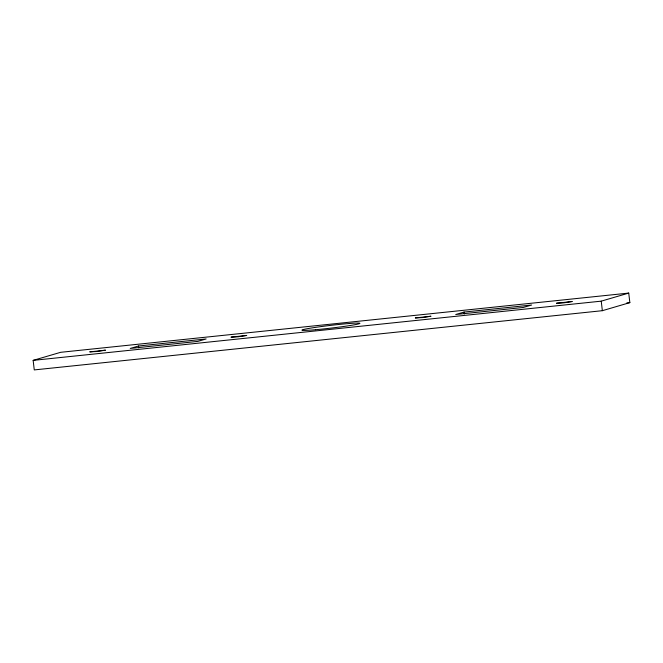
<?xml version="1.0" encoding="UTF-8"?>
<svg xmlns="http://www.w3.org/2000/svg" width="663" height="663" viewBox="0 0 663 663"><rect width="100%" height="100%" fill="white"/><g stroke="black" fill="none" stroke-linecap="round" stroke-linejoin="round"><path stroke-width="0.99" d="M33.15 360.374L60.648 352.31L628.731 293.087L629.85 302.626L602.352 310.69L34.269 369.913L33.15 360.374L601.233 301.151L628.731 293.087M138.584 345.995L130.246 348.44L197.806 341.395L206.135 338.959L138.584 345.995L138.807 347.909M464.075 312.066L455.746 314.511L523.298 307.466L531.635 305.021L464.075 312.066L464.299 313.972M626.759 302.95L629.85 302.626M601.233 301.151L602.352 310.69M89.886 351.862L97.022 351.506L105.5 350.155L89.886 351.862M231.138 337.135L238.274 336.779L246.752 335.428L231.138 337.135M415.386 317.933L422.513 317.569L431 316.226L415.386 317.933M556.638 303.206L563.765 302.85L572.252 301.499L556.638 303.206M315.571 329.71A29.155 1.376 -6.7 0 0 359.876 323.395A29.155 1.376 -6.7 0 0 317.37 327.099A29.155 1.376 -6.7 0 0 315.571 329.71"/></g></svg>
